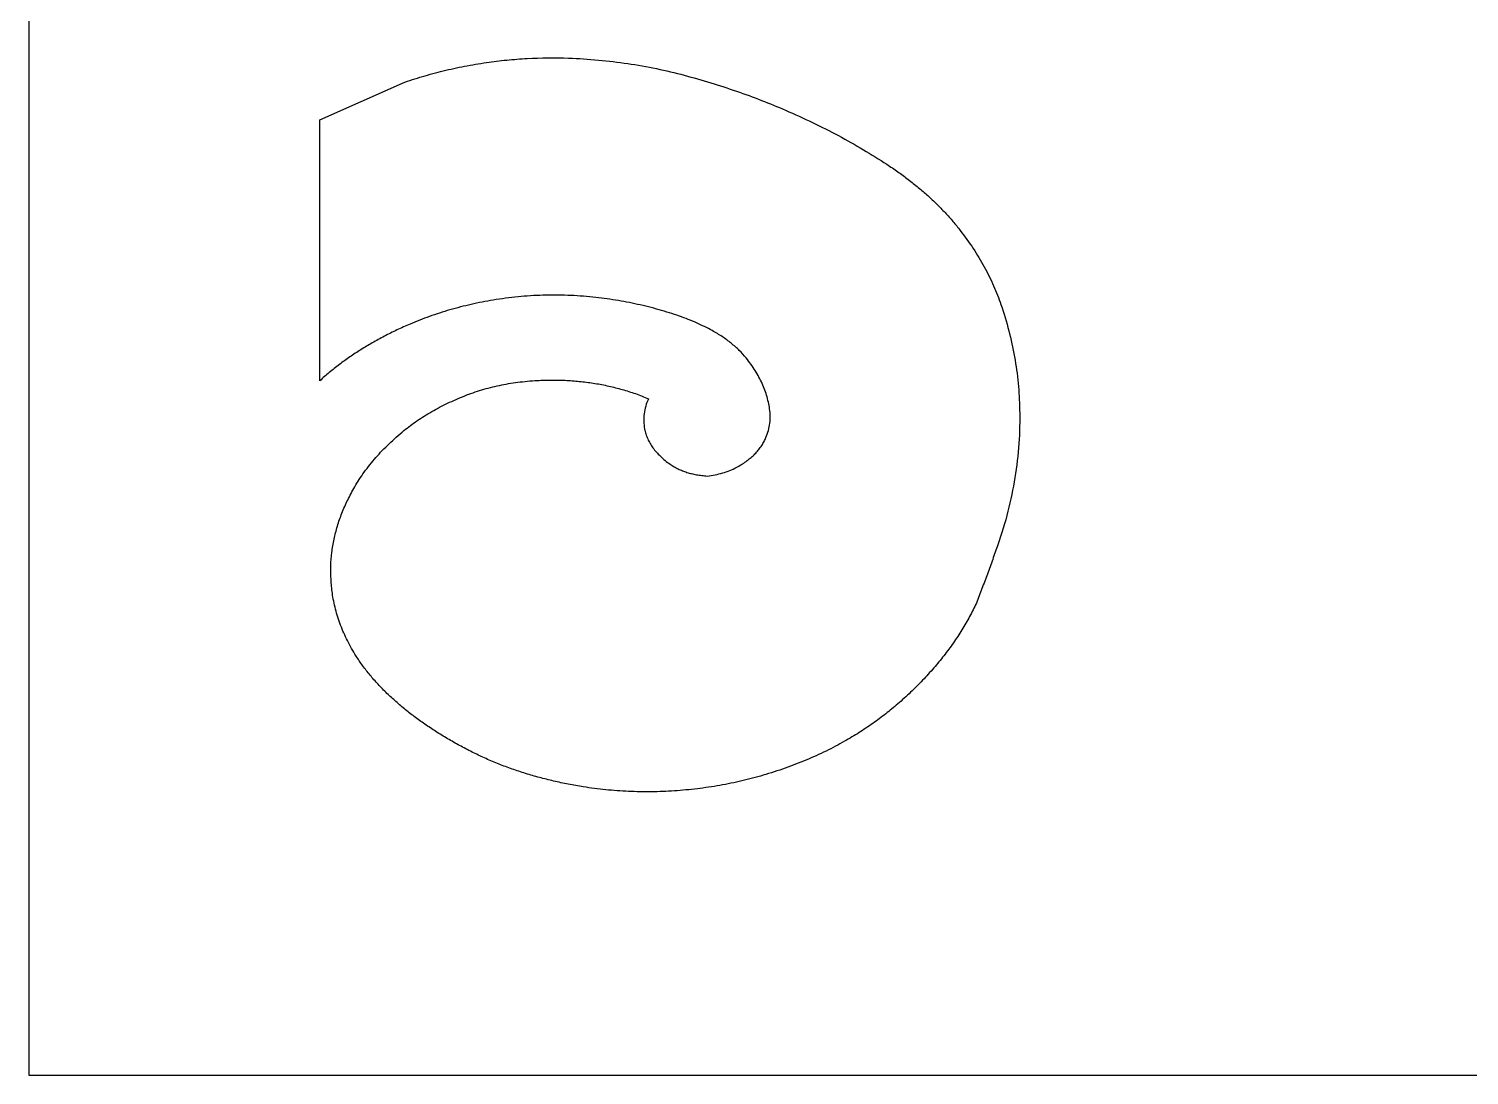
# Model space of a CAD drawing. Header units: centimetres. Extents: x 20.1 to 27, y -9 to 8.9.
# Drawn here: x 20.128 to 23.564, y -9 to -6.506 of the extents above; entities that cross this region are included whole.
import ezdxf

# ---------------------------------------------------------------- set-up
doc = ezdxf.new("R2010")
doc.units = ezdxf.units.CM
doc.header["$MEASUREMENT"] = 0
doc.layers.add('layer 1', color=7, linetype='Continuous')

msp = doc.modelspace()

# ---------------------------------------------------------------- linework, layer by layer
at = {"layer": 'layer 1', "color": 250}
for points, knots in [([(20.12806, 8.93497), (20.12806, 8.93497), (26.99977, 8.93497), (26.99977, 8.93497), (26.99977, 8.93497), (26.99977, 8.93497), (26.99977, -9.00021), (26.99977, -9.00021), (26.99977, -9.00021), (26.99977, -9.00021), (20.12806, -9.00021), (20.12806, -9.00021), (20.12806, -9.00021), (20.12806, -9.00021), (20.12806, 8.93497), (20.12806, 8.93497)], [0, 0, 0, 0, 0.2, 0.2, 0.2, 0.2, 0.4, 0.4, 0.4, 0.4, 0.6, 0.6, 0.6, 0.6, 1, 1, 1, 1]), ([(22.4916, -7.41349), (22.49123, -7.39254), (22.49002, -7.37159), (22.48798, -7.3507), (22.48798, -7.3507), (22.48593, -7.32967), (22.48304, -7.3087), (22.47933, -7.28787), (22.47933, -7.28787), (22.47559, -7.26697), (22.47107, -7.24623), (22.46573, -7.22569), (22.46573, -7.22569), (22.46029, -7.2047), (22.45406, -7.18392), (22.44704, -7.16341), (22.44704, -7.16341), (22.44182, -7.14817), (22.43593, -7.13316), (22.4294, -7.11844), (22.4294, -7.11844), (22.4226, -7.10312), (22.41516, -7.08813), (22.4071, -7.07346), (22.4071, -7.07346), (22.39897, -7.05864), (22.39021, -7.04415), (22.38091, -7.03002), (22.38091, -7.03002), (22.37116, -7.01522), (22.36082, -7.00077), (22.34996, -6.98674), (22.34996, -6.98674), (22.34433, -6.97949), (22.33856, -6.97236), (22.3326, -6.96538), (22.3326, -6.96538), (22.32642, -6.95816), (22.32011, -6.95108), (22.31363, -6.94414), (22.31363, -6.94414), (22.30716, -6.93721), (22.30053, -6.93042), (22.29376, -6.92377), (22.29376, -6.92377), (22.28676, -6.91691), (22.27961, -6.91018), (22.27231, -6.90361), (22.27231, -6.90361), (22.26493, -6.89698), (22.25743, -6.89048), (22.24978, -6.88414), (22.24978, -6.88414), (22.2419, -6.8776), (22.23387, -6.8712), (22.22574, -6.86496), (22.22574, -6.86496), (22.21759, -6.85873), (22.20934, -6.85265), (22.20096, -6.84673), (22.20096, -6.84673), (22.19233, -6.84062), (22.18357, -6.83468), (22.17471, -6.8289), (22.17471, -6.8289), (22.15633, -6.8169), (22.13767, -6.80528), (22.11876, -6.79411), (22.11876, -6.79411), (22.09915, -6.78252), (22.07926, -6.77137), (22.05917, -6.76063), (22.05917, -6.76063), (22.03893, -6.74986), (22.01848, -6.73948), (21.9978, -6.72953), (21.9978, -6.72953), (21.97645, -6.71926), (21.95488, -6.70942), (21.93314, -6.70002), (21.93314, -6.70002), (21.91421, -6.69182), (21.89511, -6.68401), (21.8759, -6.67657), (21.8759, -6.67657), (21.85613, -6.66889), (21.83623, -6.66162), (21.81619, -6.6547), (21.81619, -6.6547), (21.79587, -6.64767), (21.77542, -6.64102), (21.75485, -6.63473), (21.75485, -6.63473), (21.73384, -6.62831), (21.71272, -6.62226), (21.6915, -6.61657), (21.6915, -6.61657), (21.66961, -6.61071), (21.64756, -6.6055), (21.62538, -6.60092), (21.62538, -6.60092), (21.60257, -6.59623), (21.57964, -6.59216), (21.55663, -6.58876), (21.55663, -6.58876), (21.53343, -6.58535), (21.51017, -6.58257), (21.48682, -6.58045), (21.48682, -6.58045), (21.4632, -6.57828), (21.43952, -6.57676), (21.4158, -6.57588), (21.4158, -6.57588), (21.38288, -6.57469), (21.34993, -6.57497), (21.31703, -6.57672), (21.31703, -6.57672), (21.30069, -6.57759), (21.28435, -6.57882), (21.26805, -6.58045), (21.26805, -6.58045), (21.25191, -6.58203), (21.23584, -6.58401), (21.21981, -6.58635), (21.21981, -6.58635), (21.2023, -6.58889), (21.18485, -6.59185), (21.16749, -6.59523), (21.16749, -6.59523), (21.15048, -6.59852), (21.13355, -6.60223), (21.11673, -6.60634), (21.11673, -6.60634), (21.10005, -6.6104), (21.08346, -6.61488), (21.06699, -6.61976), (21.06699, -6.61976), (21.05103, -6.62451), (21.03518, -6.62966), (21.01949, -6.63521), (21.01949, -6.63521), (21.01949, -6.63521), (20.82231, -6.72278), (20.82231, -6.72278), (20.82231, -6.72278), (20.82231, -6.72278), (20.82231, -7.34484), (20.82231, -7.34484), (20.82231, -7.34484), (20.82963, -7.33815), (20.83711, -7.33165), (20.84476, -7.32531), (20.84476, -7.32531), (20.85266, -7.31875), (20.86073, -7.31237), (20.86892, -7.30618), (20.86892, -7.30618), (20.87705, -7.30003), (20.88533, -7.29406), (20.89371, -7.28829), (20.89371, -7.28829), (20.90242, -7.28231), (20.91126, -7.27649), (20.9202, -7.27088), (20.9202, -7.27088), (20.92914, -7.26528), (20.93821, -7.25984), (20.94736, -7.2546), (20.94736, -7.2546), (20.95685, -7.24919), (20.96646, -7.24393), (20.97615, -7.23889), (20.97615, -7.23889), (20.98607, -7.23372), (20.99612, -7.22874), (21.00625, -7.22394), (21.00625, -7.22394), (21.01663, -7.219), (21.02714, -7.21427), (21.03771, -7.20972), (21.03771, -7.20972), (21.0528, -7.20322), (21.0681, -7.19722), (21.08359, -7.19171), (21.08359, -7.19171), (21.09974, -7.18596), (21.11608, -7.18071), (21.13257, -7.17596), (21.13257, -7.17596), (21.14929, -7.17114), (21.16618, -7.16683), (21.18317, -7.16299), (21.18317, -7.16299), (21.20063, -7.15905), (21.21821, -7.15561), (21.23586, -7.15267), (21.23586, -7.15267), (21.24566, -7.15105), (21.25548, -7.14959), (21.26532, -7.14829), (21.26532, -7.14829), (21.27526, -7.14698), (21.28522, -7.14583), (21.29521, -7.14488), (21.29521, -7.14488), (21.30498, -7.14392), (21.31476, -7.14312), (21.32456, -7.1425), (21.32456, -7.1425), (21.33444, -7.14187), (21.34432, -7.14141), (21.3542, -7.14112), (21.3542, -7.14112), (21.36406, -7.14083), (21.37392, -7.14071), (21.38378, -7.14075), (21.38378, -7.14075), (21.39366, -7.14081), (21.40356, -7.14102), (21.41344, -7.14139), (21.41344, -7.14139), (21.42351, -7.14177), (21.43358, -7.14231), (21.44363, -7.14304), (21.44363, -7.14304), (21.45361, -7.14375), (21.46358, -7.14463), (21.47354, -7.14569), (21.47354, -7.14569), (21.49165, -7.14759), (21.50973, -7.14998), (21.52772, -7.15288), (21.52772, -7.15288), (21.54533, -7.15574), (21.56286, -7.15905), (21.58029, -7.16289), (21.58029, -7.16289), (21.59749, -7.16666), (21.61458, -7.17093), (21.63153, -7.17571), (21.63153, -7.17571), (21.64789, -7.18029), (21.66411, -7.1854), (21.68014, -7.19098), (21.68014, -7.19098), (21.68712, -7.19342), (21.69406, -7.19599), (21.70094, -7.1987), (21.70094, -7.1987), (21.70759, -7.2013), (21.71418, -7.20405), (21.72072, -7.20693), (21.72072, -7.20693), (21.72721, -7.20981), (21.73363, -7.21281), (21.74001, -7.21596), (21.74001, -7.21596), (21.74615, -7.21898), (21.75222, -7.22215), (21.75824, -7.22544), (21.75824, -7.22544), (21.7665, -7.22999), (21.77455, -7.23486), (21.78238, -7.24008), (21.78238, -7.24008), (21.78968, -7.24493), (21.79675, -7.25012), (21.80356, -7.25563), (21.80356, -7.25563), (21.8103, -7.26105), (21.81676, -7.2668), (21.82291, -7.27287), (21.82291, -7.27287), (21.8286, -7.27847), (21.83398, -7.28439), (21.83904, -7.29058), (21.83904, -7.29058), (21.84304, -7.2955), (21.84692, -7.30053), (21.85063, -7.3057), (21.85063, -7.3057), (21.8542, -7.31064), (21.85759, -7.3157), (21.86085, -7.32087), (21.86085, -7.32087), (21.86399, -7.3259), (21.86697, -7.33102), (21.86979, -7.33626), (21.86979, -7.33626), (21.8725, -7.3413), (21.87504, -7.34643), (21.8774, -7.35166), (21.8774, -7.35166), (21.87975, -7.35687), (21.8819, -7.36217), (21.88386, -7.36752), (21.88386, -7.36752), (21.88578, -7.37276), (21.88751, -7.37805), (21.88901, -7.38343), (21.88901, -7.38343), (21.89055, -7.38887), (21.89188, -7.39435), (21.89301, -7.3999), (21.89301, -7.3999), (21.89414, -7.40534), (21.89503, -7.41084), (21.89572, -7.41634), (21.89572, -7.41634), (21.89643, -7.42201), (21.89672, -7.42772), (21.89662, -7.43344), (21.89662, -7.43344), (21.89649, -7.43917), (21.89597, -7.44488), (21.89503, -7.45053), (21.89503, -7.45053), (21.89407, -7.45628), (21.89272, -7.46197), (21.89099, -7.46756), (21.89099, -7.46756), (21.88917, -7.47338), (21.88699, -7.47909), (21.88442, -7.48461), (21.88442, -7.48461), (21.88288, -7.48795), (21.88117, -7.49118), (21.87934, -7.49435), (21.87934, -7.49435), (21.87738, -7.49766), (21.87527, -7.50089), (21.87302, -7.50402), (21.87302, -7.50402), (21.87085, -7.50704), (21.86854, -7.50998), (21.8661, -7.51279), (21.8661, -7.51279), (21.86349, -7.5158), (21.86078, -7.51869), (21.85793, -7.52145), (21.85793, -7.52145), (21.85509, -7.52424), (21.85213, -7.52689), (21.84909, -7.52943), (21.84909, -7.52943), (21.84584, -7.53214), (21.84248, -7.53472), (21.83906, -7.53718), (21.83906, -7.53718), (21.83541, -7.53977), (21.8317, -7.54225), (21.82789, -7.5446), (21.82789, -7.5446), (21.82389, -7.54709), (21.8198, -7.54944), (21.81565, -7.55167), (21.81565, -7.55167), (21.81069, -7.55434), (21.80561, -7.55672), (21.80039, -7.55884), (21.80039, -7.55884), (21.79477, -7.56111), (21.78903, -7.56312), (21.78322, -7.5648), (21.78322, -7.5648), (21.7773, -7.56653), (21.77131, -7.56799), (21.76527, -7.56916), (21.76527, -7.56916), (21.759, -7.57039), (21.75266, -7.57133), (21.74628, -7.572), (21.74628, -7.572), (21.74192, -7.5717), (21.73757, -7.57131), (21.73323, -7.57077), (21.73323, -7.57077), (21.72898, -7.57024), (21.72475, -7.56962), (21.72054, -7.56885), (21.72054, -7.56885), (21.71664, -7.56816), (21.71276, -7.56733), (21.70892, -7.56639), (21.70892, -7.56639), (21.70524, -7.56547), (21.70157, -7.56443), (21.69794, -7.56328), (21.69794, -7.56328), (21.69429, -7.56214), (21.69071, -7.56084), (21.68716, -7.55945), (21.68716, -7.55945), (21.68381, -7.55811), (21.68049, -7.55665), (21.67724, -7.55507), (21.67724, -7.55507), (21.67384, -7.55342), (21.67051, -7.55165), (21.66726, -7.54975), (21.66726, -7.54975), (21.66417, -7.54796), (21.66119, -7.54606), (21.65827, -7.54404), (21.65827, -7.54404), (21.65398, -7.54106), (21.64979, -7.53791), (21.64572, -7.53464), (21.64572, -7.53464), (21.64189, -7.53153), (21.63818, -7.52828), (21.63459, -7.52491), (21.63459, -7.52491), (21.63126, -7.52176), (21.62807, -7.51846), (21.62502, -7.51502), (21.62502, -7.51502), (21.62219, -7.51181), (21.61948, -7.50848), (21.61696, -7.505), (21.61696, -7.505), (21.61443, -7.50154), (21.6121, -7.49795), (21.60993, -7.49426), (21.60993, -7.49426), (21.60791, -7.49076), (21.60605, -7.48715), (21.60443, -7.48347), (21.60443, -7.48347), (21.60274, -7.47965), (21.60126, -7.47575), (21.59999, -7.47177), (21.59999, -7.47177), (21.59878, -7.46794), (21.5978, -7.46404), (21.59703, -7.4601), (21.59703, -7.4601), (21.59586, -7.45405), (21.59519, -7.44794), (21.59498, -7.4418), (21.59498, -7.4418), (21.59478, -7.43569), (21.59507, -7.42956), (21.59584, -7.42349), (21.59584, -7.42349), (21.59661, -7.41745), (21.59784, -7.41149), (21.59955, -7.40563), (21.59955, -7.40563), (21.60132, -7.3995), (21.60357, -7.3935), (21.60624, -7.3877), (21.60624, -7.3877), (21.60111, -7.38555), (21.59599, -7.38351), (21.59079, -7.38153), (21.59079, -7.38153), (21.58554, -7.37951), (21.58023, -7.37757), (21.57491, -7.3757), (21.57491, -7.3757), (21.56978, -7.3739), (21.56463, -7.37219), (21.55946, -7.37055), (21.55946, -7.37055), (21.55421, -7.36888), (21.54892, -7.36729), (21.54362, -7.36577), (21.54362, -7.36577), (21.53831, -7.36425), (21.53295, -7.36281), (21.52759, -7.36144), (21.52759, -7.36144), (21.52217, -7.36006), (21.51671, -7.35877), (21.51125, -7.35754), (21.51125, -7.35754), (21.50585, -7.35633), (21.50045, -7.3552), (21.49503, -7.35416), (21.49503, -7.35416), (21.48955, -7.3531), (21.48405, -7.35212), (21.47852, -7.35122), (21.47852, -7.35122), (21.46756, -7.34941), (21.45653, -7.34793), (21.44546, -7.34676), (21.44546, -7.34676), (21.43425, -7.34555), (21.42301, -7.34468), (21.41173, -7.34411), (21.41173, -7.34411), (21.39996, -7.34351), (21.38814, -7.34322), (21.37634, -7.34324), (21.37634, -7.34324), (21.36452, -7.34326), (21.35272, -7.34359), (21.34092, -7.34424), (21.34092, -7.34424), (21.33313, -7.34468), (21.32533, -7.34524), (21.31758, -7.34595), (21.31758, -7.34595), (21.30984, -7.34666), (21.30215, -7.34751), (21.29446, -7.34851), (21.29446, -7.34851), (21.28706, -7.34947), (21.27968, -7.35058), (21.27232, -7.35183), (21.27232, -7.35183), (21.26509, -7.35306), (21.25787, -7.35443), (21.25068, -7.35595), (21.25068, -7.35595), (21.24351, -7.35746), (21.23634, -7.35912), (21.22923, -7.36094), (21.22923, -7.36094), (21.22227, -7.36271), (21.21537, -7.36463), (21.20851, -7.36669), (21.20851, -7.36669), (21.20153, -7.36877), (21.19461, -7.37103), (21.18771, -7.3734), (21.18771, -7.3734), (21.18104, -7.37572), (21.17443, -7.37818), (21.16786, -7.38078), (21.16786, -7.38078), (21.15398, -7.38631), (21.14029, -7.39229), (21.1268, -7.39875), (21.1268, -7.39875), (21.11404, -7.40488), (21.10151, -7.41144), (21.08924, -7.41847), (21.08924, -7.41847), (21.07721, -7.42537), (21.06545, -7.43273), (21.05401, -7.44054), (21.05401, -7.44054), (21.04331, -7.44784), (21.03293, -7.4556), (21.02291, -7.46377), (21.02291, -7.46377), (21.01672, -7.46881), (21.01063, -7.47398), (21.00465, -7.47928), (21.00465, -7.47928), (20.99885, -7.48438), (20.99316, -7.48964), (20.98759, -7.49499), (20.98759, -7.49499), (20.98201, -7.50033), (20.97657, -7.50581), (20.97121, -7.5114), (20.97121, -7.5114), (20.96604, -7.5168), (20.961, -7.52232), (20.95606, -7.52795), (20.95606, -7.52795), (20.94626, -7.53912), (20.93698, -7.55077), (20.92827, -7.5628), (20.92827, -7.5628), (20.92008, -7.57412), (20.91245, -7.58586), (20.9054, -7.59793), (20.9054, -7.59793), (20.89944, -7.60812), (20.89387, -7.61856), (20.8887, -7.62919), (20.8887, -7.62919), (20.88372, -7.63943), (20.87914, -7.64985), (20.87497, -7.66044), (20.87497, -7.66044), (20.87092, -7.67068), (20.86732, -7.68108), (20.86413, -7.69163), (20.86413, -7.69163), (20.86104, -7.7019), (20.85837, -7.7123), (20.85617, -7.72279), (20.85617, -7.72279), (20.85396, -7.73328), (20.85223, -7.74386), (20.85093, -7.7545), (20.85093, -7.7545), (20.84966, -7.76502), (20.84887, -7.77559), (20.84851, -7.78618), (20.84851, -7.78618), (20.84818, -7.79702), (20.84831, -7.80784), (20.84891, -7.81866), (20.84891, -7.81866), (20.84949, -7.82954), (20.85058, -7.84038), (20.8521, -7.85116), (20.8521, -7.85116), (20.85393, -7.864), (20.85648, -7.87673), (20.85973, -7.88928), (20.85973, -7.88928), (20.86309, -7.90225), (20.86713, -7.915), (20.87188, -7.92751), (20.87188, -7.92751), (20.87661, -7.94004), (20.88201, -7.95232), (20.88804, -7.9643), (20.88804, -7.9643), (20.89437, -7.97689), (20.90134, -7.98917), (20.90888, -8.00107), (20.90888, -8.00107), (20.9138, -8.00885), (20.91897, -8.01644), (20.92439, -8.02388), (20.92439, -8.02388), (20.93002, -8.03163), (20.93592, -8.03922), (20.94203, -8.04662), (20.94203, -8.04662), (20.9482, -8.05408), (20.9546, -8.06138), (20.9612, -8.06847), (20.9612, -8.06847), (20.96808, -8.07587), (20.97517, -8.08308), (20.98245, -8.09006), (20.98245, -8.09006), (20.98945, -8.0968), (20.9966, -8.10336), (21.00387, -8.10978), (21.00387, -8.10978), (21.0114, -8.11641), (21.01907, -8.12289), (21.02687, -8.12921), (21.02687, -8.12921), (21.03468, -8.13553), (21.04261, -8.1417), (21.05067, -8.1477), (21.05067, -8.1477), (21.05899, -8.15389), (21.06743, -8.15994), (21.07598, -8.16579), (21.07598, -8.16579), (21.08471, -8.1718), (21.09357, -8.17761), (21.10251, -8.18328), (21.10251, -8.18328), (21.11175, -8.18912), (21.12109, -8.19479), (21.13051, -8.20029), (21.13051, -8.20029), (21.13995, -8.2058), (21.14948, -8.21113), (21.15909, -8.21632), (21.15909, -8.21632), (21.16899, -8.22164), (21.17898, -8.22679), (21.18904, -8.23177), (21.18904, -8.23177), (21.19882, -8.23658), (21.20868, -8.24123), (21.21864, -8.24565), (21.21864, -8.24565), (21.22892, -8.25022), (21.23928, -8.25457), (21.24972, -8.25872), (21.24972, -8.25872), (21.26002, -8.26281), (21.2704, -8.26671), (21.28087, -8.2704), (21.28087, -8.2704), (21.29158, -8.27417), (21.30238, -8.27775), (21.31324, -8.28111), (21.31324, -8.28111), (21.32412, -8.28449), (21.33504, -8.28766), (21.34603, -8.29062), (21.34603, -8.29062), (21.35724, -8.29364), (21.36852, -8.29647), (21.37986, -8.29908), (21.37986, -8.29908), (21.39149, -8.30177), (21.40317, -8.30427), (21.4149, -8.30654), (21.4149, -8.30654), (21.42678, -8.30886), (21.43871, -8.31096), (21.45067, -8.31288), (21.45067, -8.31288), (21.46843, -8.31571), (21.48626, -8.31803), (21.50414, -8.31984), (21.50414, -8.31984), (21.52226, -8.32168), (21.54045, -8.32301), (21.55865, -8.32382), (21.55865, -8.32382), (21.57687, -8.32464), (21.59513, -8.32495), (21.61337, -8.32474), (21.61337, -8.32474), (21.63157, -8.32453), (21.64977, -8.32382), (21.66794, -8.32259), (21.66794, -8.32259), (21.68627, -8.32136), (21.70457, -8.31965), (21.72281, -8.31744), (21.72281, -8.31744), (21.74076, -8.31528), (21.75864, -8.31263), (21.77646, -8.3095), (21.77646, -8.3095), (21.79412, -8.3064), (21.81169, -8.30281), (21.82914, -8.29872), (21.82914, -8.29872), (21.84609, -8.29478), (21.86293, -8.29034), (21.87963, -8.28543), (21.87963, -8.28543), (21.8973, -8.28021), (21.91483, -8.27452), (21.93222, -8.26837), (21.93222, -8.26837), (21.94898, -8.26245), (21.96555, -8.25605), (21.98194, -8.24922), (21.98194, -8.24922), (21.99807, -8.24248), (22.01402, -8.23527), (22.02973, -8.2276), (22.02973, -8.2276), (22.0447, -8.22028), (22.05946, -8.21251), (22.07397, -8.20427), (22.07397, -8.20427), (22.0857, -8.19762), (22.09729, -8.19068), (22.10872, -8.18349), (22.10872, -8.18349), (22.1197, -8.17655), (22.1305, -8.16936), (22.14113, -8.16192), (22.14113, -8.16192), (22.15168, -8.15452), (22.16204, -8.14685), (22.17219, -8.13892), (22.17219, -8.13892), (22.1819, -8.13134), (22.19143, -8.1235), (22.20073, -8.11539), (22.20073, -8.11539), (22.21123, -8.10626), (22.22153, -8.09688), (22.23162, -8.08729), (22.23162, -8.08729), (22.24133, -8.07801), (22.25084, -8.06853), (22.26012, -8.05884), (22.26012, -8.05884), (22.26923, -8.04931), (22.27808, -8.03958), (22.28669, -8.02961), (22.28669, -8.02961), (22.29499, -8.02004), (22.30306, -8.01025), (22.31085, -8.00026), (22.31085, -8.00026), (22.31865, -7.99026), (22.3262, -7.98004), (22.33345, -7.96964), (22.33345, -7.96964), (22.34045, -7.95959), (22.34719, -7.94936), (22.35365, -7.93893), (22.35365, -7.93893), (22.36015, -7.92843), (22.36636, -7.91771), (22.37228, -7.90683), (22.37228, -7.90683), (22.37802, -7.89629), (22.38344, -7.88557), (22.38854, -7.87471), (22.38854, -7.87471), (22.39296, -7.86325), (22.39734, -7.85178), (22.40168, -7.84027), (22.40168, -7.84027), (22.40603, -7.82873), (22.41033, -7.81716), (22.41458, -7.80559), (22.41458, -7.80559), (22.41885, -7.794), (22.42306, -7.78239), (22.42723, -7.77075), (22.42723, -7.77075), (22.43138, -7.75923), (22.43547, -7.74766), (22.43951, -7.73609), (22.43951, -7.73609), (22.44874, -7.70972), (22.45681, -7.68298), (22.46369, -7.65592), (22.46369, -7.65592), (22.47042, -7.62951), (22.47597, -7.6028), (22.4803, -7.57589), (22.4803, -7.57589), (22.48466, -7.54896), (22.48779, -7.52186), (22.48969, -7.49466), (22.48969, -7.49466), (22.49156, -7.46766), (22.49219, -7.44057), (22.4916, -7.41349)], [0, 0, 0, 0, 0.0048077, 0.0048077, 0.0048077, 0.0048077, 0.0096154, 0.0096154, 0.0096154, 0.0096154, 0.0144231, 0.0144231, 0.0144231, 0.0144231, 0.0192308, 0.0192308, 0.0192308, 0.0192308, 0.0240385, 0.0240385, 0.0240385, 0.0240385, 0.0288462, 0.0288462, 0.0288462, 0.0288462, 0.0336538, 0.0336538, 0.0336538, 0.0336538, 0.0384615, 0.0384615, 0.0384615, 0.0384615, 0.0432692, 0.0432692, 0.0432692, 0.0432692, 0.0480769, 0.0480769, 0.0480769, 0.0480769, 0.0528846, 0.0528846, 0.0528846, 0.0528846, 0.0576923, 0.0576923, 0.0576923, 0.0576923, 0.0625, 0.0625, 0.0625, 0.0625, 0.0673077, 0.0673077, 0.0673077, 0.0673077, 0.0721154, 0.0721154, 0.0721154, 0.0721154, 0.0769231, 0.0769231, 0.0769231, 0.0769231, 0.0817308, 0.0817308, 0.0817308, 0.0817308, 0.0865385, 0.0865385, 0.0865385, 0.0865385, 0.0913462, 0.0913462, 0.0913462, 0.0913462, 0.0961538, 0.0961538, 0.0961538, 0.0961538, 0.1009615, 0.1009615, 0.1009615, 0.1009615, 0.1057692, 0.1057692, 0.1057692, 0.1057692, 0.1105769, 0.1105769, 0.1105769, 0.1105769, 0.1153846, 0.1153846, 0.1153846, 0.1153846, 0.1201923, 0.1201923, 0.1201923, 0.1201923, 0.125, 0.125, 0.125, 0.125, 0.1298077, 0.1298077, 0.1298077, 0.1298077, 0.1346154, 0.1346154, 0.1346154, 0.1346154, 0.1394231, 0.1394231, 0.1394231, 0.1394231, 0.1442308, 0.1442308, 0.1442308, 0.1442308, 0.1490385, 0.1490385, 0.1490385, 0.1490385, 0.1538462, 0.1538462, 0.1538462, 0.1538462, 0.1586538, 0.1586538, 0.1586538, 0.1586538, 0.1634615, 0.1634615, 0.1634615, 0.1634615, 0.1682692, 0.1682692, 0.1682692, 0.1682692, 0.1730769, 0.1730769, 0.1730769, 0.1730769, 0.1778846, 0.1778846, 0.1778846, 0.1778846, 0.1826923, 0.1826923, 0.1826923, 0.1826923, 0.1875, 0.1875, 0.1875, 0.1875, 0.1923077, 0.1923077, 0.1923077, 0.1923077, 0.1971154, 0.1971154, 0.1971154, 0.1971154, 0.2019231, 0.2019231, 0.2019231, 0.2019231, 0.2067308, 0.2067308, 0.2067308, 0.2067308, 0.2115385, 0.2115385, 0.2115385, 0.2115385, 0.2163462, 0.2163462, 0.2163462, 0.2163462, 0.2211538, 0.2211538, 0.2211538, 0.2211538, 0.2259615, 0.2259615, 0.2259615, 0.2259615, 0.2307692, 0.2307692, 0.2307692, 0.2307692, 0.2355769, 0.2355769, 0.2355769, 0.2355769, 0.2403846, 0.2403846, 0.2403846, 0.2403846, 0.2451923, 0.2451923, 0.2451923, 0.2451923, 0.25, 0.25, 0.25, 0.25, 0.2548077, 0.2548077, 0.2548077, 0.2548077, 0.2596154, 0.2596154, 0.2596154, 0.2596154, 0.2644231, 0.2644231, 0.2644231, 0.2644231, 0.2692308, 0.2692308, 0.2692308, 0.2692308, 0.2740385, 0.2740385, 0.2740385, 0.2740385, 0.2788462, 0.2788462, 0.2788462, 0.2788462, 0.2836538, 0.2836538, 0.2836538, 0.2836538, 0.2884615, 0.2884615, 0.2884615, 0.2884615, 0.2932692, 0.2932692, 0.2932692, 0.2932692, 0.2980769, 0.2980769, 0.2980769, 0.2980769, 0.3028846, 0.3028846, 0.3028846, 0.3028846, 0.3076923, 0.3076923, 0.3076923, 0.3076923, 0.3125, 0.3125, 0.3125, 0.3125, 0.3173077, 0.3173077, 0.3173077, 0.3173077, 0.3221154, 0.3221154, 0.3221154, 0.3221154, 0.3269231, 0.3269231, 0.3269231, 0.3269231, 0.3317308, 0.3317308, 0.3317308, 0.3317308, 0.3365385, 0.3365385, 0.3365385, 0.3365385, 0.3413462, 0.3413462, 0.3413462, 0.3413462, 0.3461538, 0.3461538, 0.3461538, 0.3461538, 0.3509615, 0.3509615, 0.3509615, 0.3509615, 0.3557692, 0.3557692, 0.3557692, 0.3557692, 0.3605769, 0.3605769, 0.3605769, 0.3605769, 0.3653846, 0.3653846, 0.3653846, 0.3653846, 0.3701923, 0.3701923, 0.3701923, 0.3701923, 0.375, 0.375, 0.375, 0.375, 0.3798077, 0.3798077, 0.3798077, 0.3798077, 0.3846154, 0.3846154, 0.3846154, 0.3846154, 0.3894231, 0.3894231, 0.3894231, 0.3894231, 0.3942308, 0.3942308, 0.3942308, 0.3942308, 0.3990385, 0.3990385, 0.3990385, 0.3990385, 0.4038462, 0.4038462, 0.4038462, 0.4038462, 0.4086538, 0.4086538, 0.4086538, 0.4086538, 0.4134615, 0.4134615, 0.4134615, 0.4134615, 0.4182692, 0.4182692, 0.4182692, 0.4182692, 0.4230769, 0.4230769, 0.4230769, 0.4230769, 0.4278846, 0.4278846, 0.4278846, 0.4278846, 0.4326923, 0.4326923, 0.4326923, 0.4326923, 0.4375, 0.4375, 0.4375, 0.4375, 0.4423077, 0.4423077, 0.4423077, 0.4423077, 0.4471154, 0.4471154, 0.4471154, 0.4471154, 0.4519231, 0.4519231, 0.4519231, 0.4519231, 0.4567308, 0.4567308, 0.4567308, 0.4567308, 0.4615385, 0.4615385, 0.4615385, 0.4615385, 0.4663462, 0.4663462, 0.4663462, 0.4663462, 0.4711538, 0.4711538, 0.4711538, 0.4711538, 0.4759615, 0.4759615, 0.4759615, 0.4759615, 0.4807692, 0.4807692, 0.4807692, 0.4807692, 0.4855769, 0.4855769, 0.4855769, 0.4855769, 0.4903846, 0.4903846, 0.4903846, 0.4903846, 0.4951923, 0.4951923, 0.4951923, 0.4951923, 0.5, 0.5, 0.5, 0.5, 0.5048077, 0.5048077, 0.5048077, 0.5048077, 0.5096154, 0.5096154, 0.5096154, 0.5096154, 0.5144231, 0.5144231, 0.5144231, 0.5144231, 0.5192308, 0.5192308, 0.5192308, 0.5192308, 0.5240385, 0.5240385, 0.5240385, 0.5240385, 0.5288462, 0.5288462, 0.5288462, 0.5288462, 0.5336538, 0.5336538, 0.5336538, 0.5336538, 0.5384615, 0.5384615, 0.5384615, 0.5384615, 0.5432692, 0.5432692, 0.5432692, 0.5432692, 0.5480769, 0.5480769, 0.5480769, 0.5480769, 0.5528846, 0.5528846, 0.5528846, 0.5528846, 0.5576923, 0.5576923, 0.5576923, 0.5576923, 0.5625, 0.5625, 0.5625, 0.5625, 0.5673077, 0.5673077, 0.5673077, 0.5673077, 0.5721154, 0.5721154, 0.5721154, 0.5721154, 0.5769231, 0.5769231, 0.5769231, 0.5769231, 0.5817308, 0.5817308, 0.5817308, 0.5817308, 0.5865385, 0.5865385, 0.5865385, 0.5865385, 0.5913462, 0.5913462, 0.5913462, 0.5913462, 0.5961538, 0.5961538, 0.5961538, 0.5961538, 0.6009615, 0.6009615, 0.6009615, 0.6009615, 0.6057692, 0.6057692, 0.6057692, 0.6057692, 0.6105769, 0.6105769, 0.6105769, 0.6105769, 0.6153846, 0.6153846, 0.6153846, 0.6153846, 0.6201923, 0.6201923, 0.6201923, 0.6201923, 0.625, 0.625, 0.625, 0.625, 0.6298077, 0.6298077, 0.6298077, 0.6298077, 0.6346154, 0.6346154, 0.6346154, 0.6346154, 0.6394231, 0.6394231, 0.6394231, 0.6394231, 0.6442308, 0.6442308, 0.6442308, 0.6442308, 0.6490385, 0.6490385, 0.6490385, 0.6490385, 0.6538462, 0.6538462, 0.6538462, 0.6538462, 0.6586538, 0.6586538, 0.6586538, 0.6586538, 0.6634615, 0.6634615, 0.6634615, 0.6634615, 0.6682692, 0.6682692, 0.6682692, 0.6682692, 0.6730769, 0.6730769, 0.6730769, 0.6730769, 0.6778846, 0.6778846, 0.6778846, 0.6778846, 0.6826923, 0.6826923, 0.6826923, 0.6826923, 0.6875, 0.6875, 0.6875, 0.6875, 0.6923077, 0.6923077, 0.6923077, 0.6923077, 0.6971154, 0.6971154, 0.6971154, 0.6971154, 0.7019231, 0.7019231, 0.7019231, 0.7019231, 0.7067308, 0.7067308, 0.7067308, 0.7067308, 0.7115385, 0.7115385, 0.7115385, 0.7115385, 0.7163462, 0.7163462, 0.7163462, 0.7163462, 0.7211538, 0.7211538, 0.7211538, 0.7211538, 0.7259615, 0.7259615, 0.7259615, 0.7259615, 0.7307692, 0.7307692, 0.7307692, 0.7307692, 0.7355769, 0.7355769, 0.7355769, 0.7355769, 0.7403846, 0.7403846, 0.7403846, 0.7403846, 0.7451923, 0.7451923, 0.7451923, 0.7451923, 0.75, 0.75, 0.75, 0.75, 0.7548077, 0.7548077, 0.7548077, 0.7548077, 0.7596154, 0.7596154, 0.7596154, 0.7596154, 0.7644231, 0.7644231, 0.7644231, 0.7644231, 0.7692308, 0.7692308, 0.7692308, 0.7692308, 0.7740385, 0.7740385, 0.7740385, 0.7740385, 0.7788462, 0.7788462, 0.7788462, 0.7788462, 0.7836538, 0.7836538, 0.7836538, 0.7836538, 0.7884615, 0.7884615, 0.7884615, 0.7884615, 0.7932692, 0.7932692, 0.7932692, 0.7932692, 0.7980769, 0.7980769, 0.7980769, 0.7980769, 0.8028846, 0.8028846, 0.8028846, 0.8028846, 0.8076923, 0.8076923, 0.8076923, 0.8076923, 0.8125, 0.8125, 0.8125, 0.8125, 0.8173077, 0.8173077, 0.8173077, 0.8173077, 0.8221154, 0.8221154, 0.8221154, 0.8221154, 0.8269231, 0.8269231, 0.8269231, 0.8269231, 0.8317308, 0.8317308, 0.8317308, 0.8317308, 0.8365385, 0.8365385, 0.8365385, 0.8365385, 0.8413462, 0.8413462, 0.8413462, 0.8413462, 0.8461538, 0.8461538, 0.8461538, 0.8461538, 0.8509615, 0.8509615, 0.8509615, 0.8509615, 0.8557692, 0.8557692, 0.8557692, 0.8557692, 0.8605769, 0.8605769, 0.8605769, 0.8605769, 0.8653846, 0.8653846, 0.8653846, 0.8653846, 0.8701923, 0.8701923, 0.8701923, 0.8701923, 0.875, 0.875, 0.875, 0.875, 0.8798077, 0.8798077, 0.8798077, 0.8798077, 0.8846154, 0.8846154, 0.8846154, 0.8846154, 0.8894231, 0.8894231, 0.8894231, 0.8894231, 0.8942308, 0.8942308, 0.8942308, 0.8942308, 0.8990385, 0.8990385, 0.8990385, 0.8990385, 0.9038462, 0.9038462, 0.9038462, 0.9038462, 0.9086538, 0.9086538, 0.9086538, 0.9086538, 0.9134615, 0.9134615, 0.9134615, 0.9134615, 0.9182692, 0.9182692, 0.9182692, 0.9182692, 0.9230769, 0.9230769, 0.9230769, 0.9230769, 0.9278846, 0.9278846, 0.9278846, 0.9278846, 0.9326923, 0.9326923, 0.9326923, 0.9326923, 0.9375, 0.9375, 0.9375, 0.9375, 0.9423077, 0.9423077, 0.9423077, 0.9423077, 0.9471154, 0.9471154, 0.9471154, 0.9471154, 0.9519231, 0.9519231, 0.9519231, 0.9519231, 0.9567308, 0.9567308, 0.9567308, 0.9567308, 0.9615385, 0.9615385, 0.9615385, 0.9615385, 0.9663462, 0.9663462, 0.9663462, 0.9663462, 0.9711538, 0.9711538, 0.9711538, 0.9711538, 0.9759615, 0.9759615, 0.9759615, 0.9759615, 0.9807692, 0.9807692, 0.9807692, 0.9807692, 0.9855769, 0.9855769, 0.9855769, 0.9855769, 0.9903846, 0.9903846, 0.9903846, 0.9903846, 1, 1, 1, 1])]:
    msp.add_open_spline(points, degree=3, knots=knots, dxfattribs=at)

doc.saveas('drawing.dxf')
